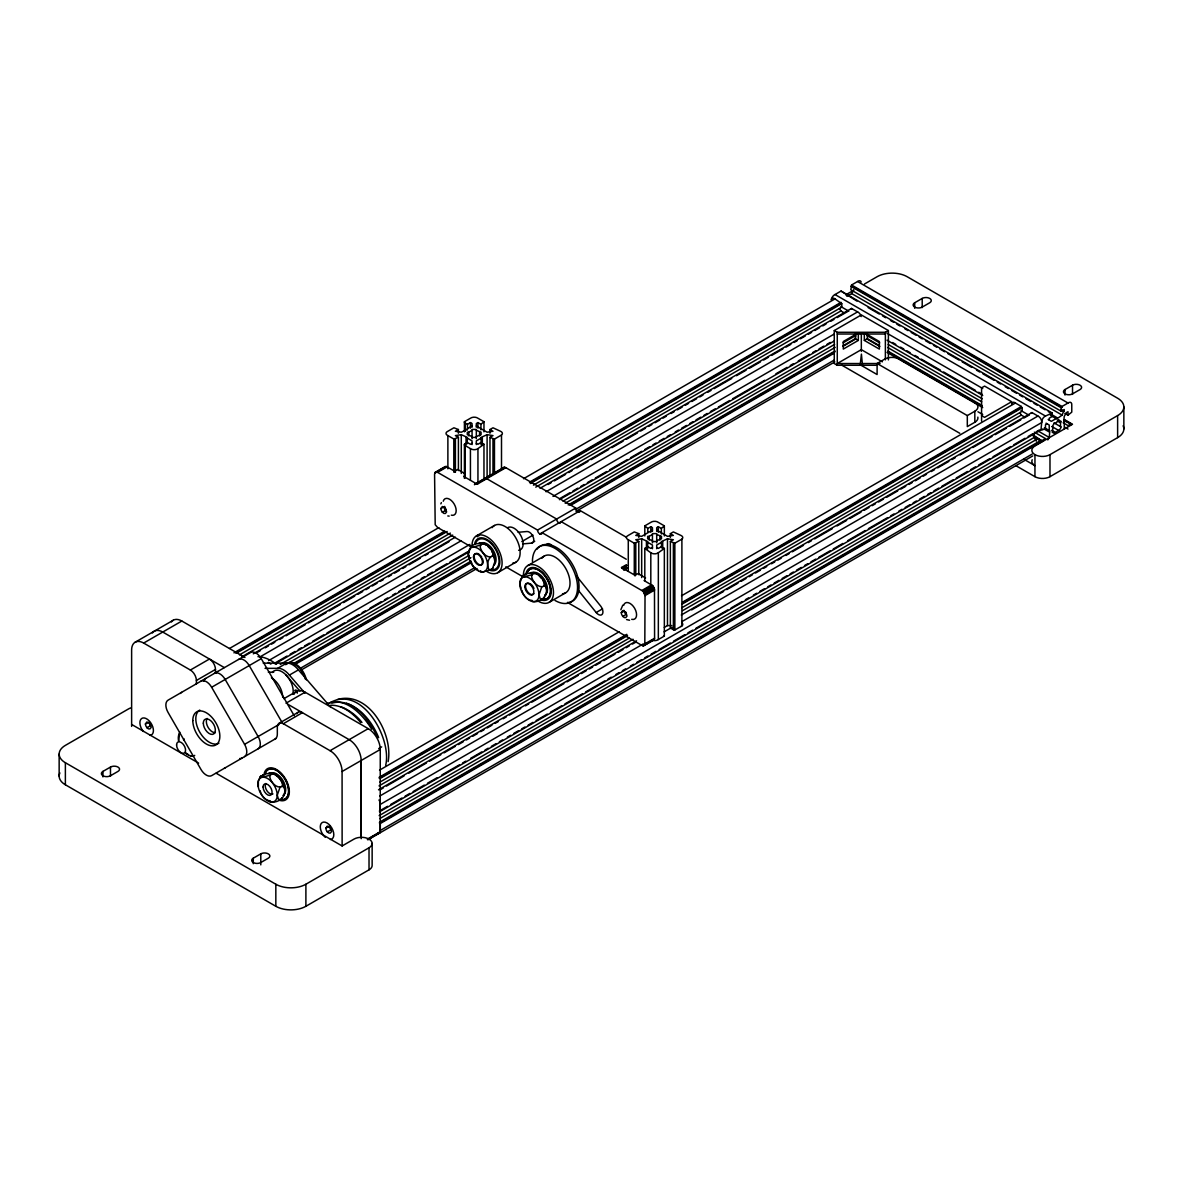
<?xml version="1.0" encoding="UTF-8"?>
<svg xmlns="http://www.w3.org/2000/svg" width="1183" height="1183" viewBox="0 0 1183 1183"><rect width="100%" height="100%" fill="white"/><g stroke="black" fill="none" stroke-linecap="round" stroke-linejoin="round"><path stroke-width="1.5" d="M196.393 683.922L196.393 680.462A8.503 4.909 60 0 0 190.374 670.036L143.661 643.064A17.006 9.819 60 0 0 131.624 650.014L131.624 726.392M215.483 672.905L215.483 669.43A8.503 4.909 60 0 0 209.465 659.02L190.374 670.036M361.14 837.283L361.17 760.492A17.006 9.819 60 0 0 349.148 739.656L287.587 704.122M378.028 833.379L380.231 831.753L380.261 749.475A17.006 9.819 60 0 0 368.238 728.639L305.096 692.188A17.006 9.819 60 0 0 293.99 694.347M860.263 364.408L861.416 354.131L862.392 364.408L860.263 364.408L860.263 363.536L837.268 363.536L861.328 349.65L882.37 361.806M385.717 765.209C392.164 737.748 361.022 683.878 329.421 703.101M388.128 761.615C393.318 734.244 369.066 690.695 337.525 699.449M626.31 537.23L580.247 510.627L539.803 533.977A3.194 1.848 60 0 1 537.555 530.073L437.592 472.357L435.462 472.15L434.575 474.087L435.196 524.734L437.592 527.47L470.908 546.709M502.834 469.4L503.707 467.462L505.836 467.669L575.737 508.025A3.194 1.848 60 0 0 579.108 512.239M539.803 533.977A3.194 1.848 60 0 0 542.065 532.675L643.168 591.308L645.031 595.596L644.809 644.957L642.029 645.489L567.456 602.443M652.351 640.314L653.948 640.003L654.583 638.243L654.48 589.119L652.351 585.437L644.055 580.542M492.409 568.801L495.189 560.757L493.843 556.217L492.409 555.921C487.588 558.154 486.479 565.326 488.993 569.629L490.442 569.94L493 568.047M620.853 609.703L622.79 605.134M1052.988 427.167L1052.234 432.239L1054.364 433.466L1058.371 430.287M1060.5 426.605L1060.5 422.834L1057.321 420.985M270.389 775.102L262.774 777.142L260.142 776.728L264.992 773.919L272.948 773.209L270.389 775.102L269.798 776.994C270.892 781.8 274.84 786.902 280.06 787.124L283.462 786.296C288.844 795.153 278.537 804.307 269.798 801.63L270.389 800.876C265.184 800.654 261.221 795.553 260.142 790.747M282.027 786L282.619 784.092C281.524 779.286 277.576 774.2 272.356 773.978M480.771 545.023L473.156 547.078L470.523 546.65L475.374 543.855L483.329 543.145L480.771 545.023L480.18 546.93C481.274 551.736 485.222 556.823 490.442 557.06M492.409 555.921L493 554.028C491.906 549.223 487.958 544.121 482.738 543.899M532.173 574.701L524.557 576.742L521.91 576.328L526.775 573.518L534.731 572.809L532.173 574.701L531.581 576.594C532.661 581.4 536.624 586.502 541.844 586.724L545.245 585.896C550.613 594.753 540.32 603.907 531.581 601.23L532.173 600.476C526.953 600.254 523.004 595.153 521.91 590.347M543.796 585.585L544.387 583.692C543.308 578.886 539.359 573.799 534.139 573.563M179.624 731.937L178.677 740.78M444.231 467.743L446.361 466.516L454.656 471.189L457.658 469.444L465.17 473.791M483.832 479.588L484.912 478.346L486.745 478.686L556.646 519.041A3.194 1.848 60 0 0 557.903 522.102A3.194 1.848 60 0 0 560.269 523.211M440.83 503.869L441.392 502.612M145.405 724.026L146.855 721.97L149.753 723.641L151.202 727.368C149.561 731.597 145.405 726.983 145.405 724.026L147.934 722.562M440.86 508.572L442.309 506.501L445.207 508.172L446.642 511.914C445.015 516.128 440.845 511.529 440.86 508.572L443.388 507.108M325.798 828.174L327.247 826.118L330.131 827.775L331.58 831.516C329.953 835.745 325.783 831.131 325.798 828.174L329.584 825.985L330.56 828.47M621.252 612.705L622.687 610.65L625.585 612.321L627.034 616.047C625.393 620.276 621.238 615.678 621.252 612.705L623.781 611.256M846.91 296.356L851.686 293.591L853.815 289.909M1047.813 439.913L1049.232 437.459L1049.853 430.863L1044.441 427.743M1052.234 426.738L1054.364 423.056M851.553 285.857L851.553 284.999L1062.009 406.494L1062.009 407.366L851.553 285.857L850.799 289.761L1061.255 411.27L1064.256 409.525L1062.127 415.1L1056.744 418.93L1050.371 415.248M1059.125 420.305L1055.103 423.484M1060.5 422.834L1061.255 421.532L1058.06 419.699M1063.635 422.908L1064.256 416.327L1066.386 412.645L1068.012 411.699L1068.012 415.174L1071.768 412.142L1071.768 405.192A4.702 2.706 -60 0 0 1068.012 403.019L857.571 281.524L851.553 284.999M468.793 435.891L468.793 432.209L472.061 430.316M649.186 540.039L649.186 536.343L652.454 534.465M260.733 775.974L258.352 780.795L258.352 786.769M280.06 787.124L277.266 795.183L278.611 799.708L280.06 800.019M471.115 545.895L468.32 553.955L469.666 558.48M522.502 575.559L519.721 583.618L521.067 588.143M541.844 586.724L539.049 594.783L540.394 599.308L541.844 599.618M282.027 798.88L281.805 797.741M480.771 570.798L480.18 571.566L482.812 571.981L490.442 569.94M543.796 598.48L543.589 597.341M661.474 547.818L661.474 541.548L667.478 538.797L673.364 539.744L670.362 541.474L670.362 628.262L674.857 629.992L681.896 625.94L681.896 539.152A4.702 2.706 0 0 0 680.876 535.411L673.364 531.936L670.362 533.666L670.362 537.363M464.416 431.81L464.416 421.71L470.435 418.25A4.702 2.706 0 0 1 477.947 418.25L483.965 421.71L483.965 431.81M465.17 431.381L465.17 422.154L464.416 422.582L467.433 424.313L470.435 422.582L472.061 423.529L472.061 427.211M458.413 433.215L458.413 429.533L455.396 431.263L461.281 432.209L467.3 429.444M467.3 428.734L472.061 425.984M483.965 421.71L480.949 424.313L477.947 422.582L476.32 423.529L476.32 427.211M458.413 429.533L453.902 427.788L447.884 431.263A4.702 2.706 0 0 0 447.884 435.595L453.902 439.07L458.413 437.34L458.413 470.568M464.416 478.39L464.416 444.276L467.433 442.546L470.435 444.276L472.061 443.344M489.969 433.215L489.969 429.533L492.986 427.788L500.498 431.263A4.702 2.706 0 0 1 501.503 435.004L501.503 468.246M465.17 477.947L465.17 444.719L464.416 445.148L470.435 448.623A4.702 2.706 0 0 0 477.947 448.623L483.965 444.276L483.965 480.239M481.082 438.124L476.32 440.889L476.32 444.571M481.082 444.793L481.082 437.414L487.1 434.664L492.986 435.595L489.969 437.34L489.969 476.113M135.158 642.221L173.339 620.188M435.196 472.342L445.296 466.501M434.812 472.889L445.976 466.442M489.969 437.34L494.464 439.07L501.503 435.004M434.679 473.244L446.361 466.516M437.592 472.357L447.13 466.841M143.661 643.064L181.842 621.031L244.97 657.482M474.812 484.187L504.002 467.329M474.413 484.734L504.683 467.27M475.891 484.172L505.052 467.344M475.078 483.995L477.193 484.202L505.836 467.669M442.309 512.298L446.095 510.11L444.645 506.383M531.093 482.161L841.039 303.218L835.021 298.885A4.702 2.706 60 0 0 831.279 299.876A4.702 2.706 -60 0 1 835.021 294.537L841.039 291.062L1052.234 413L1052.234 416.475L1049.232 418.205L1049.232 420.098M229.517 648.461L438.804 527.633M523.492 478.745L835.021 298.885M845.653 294.892L853.52 290.353M864.522 283.994L877.106 276.718A21.264 12.274 0 0 1 907.169 276.718L1117.624 398.227A21.264 12.274 0 0 1 1117.624 415.588L1117.624 437.621L1049.986 476.675A10.632 6.137 0 0 1 1034.948 476.675L1015.753 465.599M233.938 652.853L444.823 531.093M529.496 482.206L841.039 302.345M235.535 652.794L444.823 531.966M236.289 653.238L447.174 531.478M530.25 483.522L841.778 303.647L841.778 307.122L533.444 485.148M239.484 654.864L450.368 533.104M196.393 680.462L215.483 669.43M241.805 656.846L452.69 535.086M535.766 487.13L840.906 310.952L844.085 312.785M253.295 653.829L455.351 537.171M540.025 488.283L851.553 308.423L857.571 311.898A4.702 2.706 60 0 1 861.194 316.571M257.243 652.41L260.437 650.576M265.229 647.811L268.423 645.962M271.617 644.114L274.811 642.265M279.602 639.5L282.811 637.652M286.005 635.818L305.17 624.742M308.364 622.894L325.946 612.75M329.14 610.916L340.32 604.454M343.514 602.605L354.693 596.158M357.887 594.31L362.678 591.544M365.887 589.696L369.081 587.847M372.275 585.999L377.066 583.234M380.261 581.4L383.455 579.552M388.246 576.786L391.44 574.938M394.634 573.09L399.425 570.324M402.619 568.476L405.828 566.642M409.022 564.794L420.202 558.332M424.993 555.566L428.187 553.718M431.381 551.884L448.963 541.725M548.01 484.542L551.204 482.694M554.398 480.86L565.578 474.398M568.772 472.549L571.966 470.701M576.772 467.936L587.951 461.488M591.145 459.64L608.713 449.496M611.907 447.647L623.101 441.185M626.295 439.351L637.474 432.889M640.668 431.041L645.46 428.276M648.654 426.427L651.848 424.593M655.042 422.745L659.848 419.98M663.042 418.131L666.236 416.283M671.027 413.518L674.221 411.669M677.415 409.836L682.207 407.07M685.401 405.222L688.595 403.373M691.789 401.525L696.58 398.76M699.789 396.911L702.983 395.078M707.774 392.312L710.968 390.464M714.162 388.615L731.73 378.471M736.521 375.706L746.118 370.175M749.312 368.327L760.492 361.865M763.686 360.016L768.477 357.251M771.671 355.418L782.865 348.955M786.059 347.107L790.85 344.342M794.044 342.493L797.238 340.66M800.433 338.811L805.224 336.046M808.418 334.197L811.612 332.349M814.806 330.501L819.597 327.735M822.791 325.902L826 324.053M830.791 321.288L833.985 319.44M837.18 317.591L848.359 311.144M260.053 656.861L461.355 540.646M546.028 491.758L857.571 311.898M201.006 681.127A10.632 6.137 60 0 1 211.639 687.264L261.251 658.635L294.197 715.7M476.424 535.884L494.464 525.459M876.47 365.266L837.268 365.266L834.266 363.536L834.266 330.56L861.328 314.929L888.389 330.56L888.389 359.898M146.855 727.752L150.655 725.563L149.206 721.837M268.615 660.602L469.917 544.387M552.993 496.416L834.163 334.079M275.846 662.51L287.025 656.047M290.219 654.199L295.025 651.434M298.22 649.585L301.414 647.752M304.608 645.903L309.399 643.138M312.593 641.29L323.772 634.827M326.966 632.994L344.549 622.835M347.743 621.001L358.922 614.539M362.116 612.69L365.31 610.857M370.102 608.077L381.296 601.629M384.49 599.781L387.684 597.933M392.475 595.167L395.669 593.319M398.863 591.485L403.654 588.72M406.848 586.872L410.043 585.023M413.237 583.175L418.043 580.409M421.237 578.561L424.431 576.727M427.625 574.879L432.416 572.114M435.61 570.265L446.79 563.803M449.984 561.969L467.566 551.825M560.224 498.324L569.807 492.793M573.001 490.945L577.792 488.18M580.986 486.331L584.18 484.483M587.389 482.634L592.18 479.869M595.374 478.036L606.554 471.573M609.748 469.725L627.33 459.581M630.524 457.732L641.704 451.285M644.898 449.436L649.689 446.671M652.883 444.823L656.077 442.974M659.271 441.141L664.062 438.361M667.256 436.527L670.465 434.679M675.256 431.913L678.451 430.065M681.645 428.216L686.436 425.451M689.63 423.603L692.824 421.769M696.018 419.921L700.809 417.155M704.003 415.307L707.197 413.459M710.391 411.625L715.197 408.845M718.392 407.011L729.571 400.549M732.765 398.701L764.721 380.261M775.9 373.798L787.079 367.351M790.274 365.503L793.468 363.654M798.274 360.889L809.453 354.427M812.647 352.593L815.841 350.745M819.035 348.896L823.826 346.131M827.021 344.283L830.215 342.434M275.003 663.855L469.163 551.766M559.382 499.684L834.163 341.029M280.267 664.447L468.779 555.596M563.049 501.178L834.636 344.371M265.036 668.351L277.665 668.321L286.685 663.116A16.577 9.568 60 0 1 298.412 669.889L330.885 707.434M285.621 664.669L470.952 557.681M565.208 503.263L835.198 347.373M843.183 342.759L855.974 335.381M102.951 771.405L110.477 767.072A5.309 3.061 0 0 1 117.989 767.072A5.309 3.061 0 0 1 117.989 771.405L110.477 775.752A5.309 3.061 0 0 1 102.951 775.752A5.309 3.061 0 0 1 102.951 771.405L102.951 776.92M914.696 302.759L922.208 298.427A5.309 3.061 0 0 1 929.72 298.427A5.309 3.061 0 0 1 929.72 302.759L922.208 307.092A5.309 3.061 0 0 1 914.696 307.092A5.309 3.061 0 0 1 914.696 302.759L914.696 308.275M843.287 345.613L855.309 338.663L858.326 340.408L858.326 332.852L843.287 341.532L843.287 349.089L858.326 340.408M293.428 663.633L470.76 561.26M568.21 504.993L835.006 350.952M843.006 346.338L855.782 338.959M293.428 664.506L470.76 562.117M569.807 504.934L835.006 351.824M295.765 664.018L471.514 562.561M570.561 505.378L834.163 353.185M864.329 340.408L879.368 349.089L879.368 341.532L864.329 332.852L864.329 340.408L867.346 338.663L879.368 345.613M537.555 530.073L575.737 508.025M300.571 668.188L474.708 567.663M575.352 509.548L834.163 360.12M277.665 668.321A16.577 9.568 60 0 1 289.391 675.094L298.412 669.889M521.807 541.592L533.001 535.13M834.266 330.56L837.268 332.29L885.372 332.29L888.389 330.56M301.221 669.992L476.956 568.52M576.017 511.337L834.828 361.909M522.635 543.914L531.537 543.13L534.716 541.282M497.688 572.705L515.729 562.28M283.861 698.695L296.593 691.345M286.005 703.205L305.096 692.188M877.106 363.506L884.633 359.174A10.632 6.137 0 0 1 899.657 359.174L974.822 402.56A10.632 6.137 0 0 1 974.822 411.24L974.822 422.272L967.31 426.605L967.31 415.588L877.106 363.506L877.106 374.538L859.804 364.541M527.825 565.548L544.357 556.01M279.084 723.286L298.175 712.27M244.585 756.617A10.632 6.137 60 0 0 244.585 744.344L279.158 724.38M275.121 738.991A10.632 6.137 60 0 0 277.325 734.125L277.325 727.175A8.503 4.909 60 0 1 283.329 723.715L302.419 712.684A8.503 4.909 60 0 0 296.874 713.763M276.157 738.384L211.639 775.634A10.632 6.137 60 0 1 201.006 769.497L168.06 712.432A10.632 6.137 60 0 1 168.06 700.159L250.619 652.498A10.632 6.137 60 0 1 261.251 658.635M644.809 535.958L644.809 525.858L650.813 522.383A4.702 2.706 0 0 1 658.34 522.383L664.343 525.858L664.343 535.958M638.79 537.363L638.79 533.666L635.789 535.411L641.674 536.343L652.454 530.117M644.809 525.858L647.811 528.461L650.813 526.731L652.454 527.662L652.454 531.359M664.343 525.858L661.341 528.461L658.34 526.731L656.698 527.662L656.698 531.359M638.79 533.666L634.28 531.936L628.277 535.411A4.702 2.706 0 0 0 628.277 539.744L634.28 543.219L638.79 541.474L638.79 574.716M549.089 602.369L565.622 592.831M644.809 580.69L644.809 548.424L647.811 546.694L650.813 548.424L652.454 547.478M661.474 542.272L656.698 545.023L656.698 548.72M625.837 566.613L622.657 568.446L621.504 567.515L626.28 564.764M622.288 568.091L627.049 565.326M626.191 567.012C621.548 568.565 623.278 571.078 626.813 567.929M623.337 569.289L626.517 567.456M623.885 570.25L627.079 568.417M652.469 640.343A4.702 2.706 0 0 0 658.34 639.545L664.343 636.084L664.343 548.424L658.34 552.757A4.702 2.706 0 0 1 650.813 552.757L644.809 548.424M670.362 541.474L674.857 543.204L681.896 539.152M283.329 723.715L330.057 750.687L368.238 728.639M577.851 589.711L596.173 612.513L602.546 608.831M642.029 590.391L651.567 584.875M642.798 590.953L652.351 585.437M643.168 591.308L652.72 585.807M643.522 591.722L653.075 586.206M643.848 592.165L653.4 586.65M644.144 592.624L653.696 587.123M644.41 593.127L653.948 587.611M644.631 593.629L654.169 588.114M644.809 594.132L654.347 588.616M378.678 748.617L381.68 746.887M644.927 594.635L654.48 589.119M645.031 595.596L654.583 590.08M216.164 773.238L342.124 845.963L342.079 771.508L380.261 749.475M967.31 415.588L974.822 411.24M622.687 616.432L626.487 614.243L625.526 611.759M379.551 770.133L619.197 631.766M681.497 595.803L1015.398 403.019L1021.417 406.494L1021.417 407.366L682.724 602.901M379.181 777.29L626.813 634.325M682.724 602.043L1021.417 406.494M379.181 778.163L626.813 635.182M379.935 778.591L627.552 635.626M681.881 604.262L1022.171 407.795L1022.171 411.27L681.881 607.737M379.935 782.067L629.164 638.169M253.28 858.193L260.792 853.86A5.309 3.061 0 0 1 268.304 853.86A5.309 3.061 0 0 1 268.304 858.193L260.792 862.54A5.309 3.061 0 0 1 253.28 862.54A5.309 3.061 0 0 1 253.28 858.193L253.28 863.708M1065.011 389.547L1072.523 385.214A5.309 3.061 0 0 1 1080.049 385.214A5.309 3.061 0 0 1 1080.049 389.547L1072.523 393.88A5.309 3.061 0 0 1 1065.011 393.88A5.309 3.061 0 0 1 1065.011 389.547L1065.011 395.063M379.048 785.896L633.068 639.234M682.591 610.635L1021.284 415.1L1024.463 416.934M378.516 789.815L636.572 640.831M681.304 614.997L1031.946 412.571L1037.949 416.046A4.702 2.706 60 0 1 1041.705 422.553L1040.966 429.932M380.113 789.771L383.307 787.922M386.501 786.074L404.083 775.93M408.874 773.164L426.442 763.02M429.636 761.172L440.83 754.71M444.024 752.876L455.204 746.414M458.398 744.565L463.189 741.8M466.383 739.952L469.577 738.118M472.771 736.27L477.562 733.504M480.756 731.656L483.965 729.807M487.159 727.974L491.951 725.194M495.145 723.36L498.339 721.512M503.13 718.746L506.324 716.898M509.518 715.05L520.697 708.602M525.503 705.837L528.697 703.989M531.892 702.14L563.833 683.7M567.041 681.852L578.221 675.389M581.415 673.541L586.206 670.776M589.4 668.942L592.594 667.094M595.788 665.245L600.58 662.48M603.774 660.632L614.968 654.184M618.162 652.336L622.953 649.571M626.147 647.722L629.341 645.874M632.535 644.025L635.729 642.192M691.656 609.896L709.223 599.751M712.417 597.918L723.597 591.456M726.791 589.607L737.985 583.16M741.179 581.311L745.97 578.546M749.164 576.698L752.358 574.849M755.553 573.001L760.344 570.236M763.538 568.402L766.732 566.553M771.523 563.788L774.732 561.94M777.926 560.091L781.12 558.243M785.911 555.478L789.105 553.644M792.299 551.796L803.479 545.333M808.27 542.568L811.464 540.72M814.658 538.886L832.24 528.727M837.032 525.962L846.614 520.431M849.808 518.583L861.002 512.135M864.196 510.287L868.987 507.522M872.182 505.673L875.376 503.825M878.57 501.991L883.361 499.211M886.555 497.378L897.734 490.915M900.943 489.067L905.734 486.302M908.928 484.453L912.123 482.62M915.317 480.771L920.108 478.006M923.302 476.158L926.496 474.309M931.287 471.544L934.481 469.695M937.675 467.862L948.87 461.4M952.064 459.551L955.258 457.717M960.049 454.937L969.631 449.407M972.825 447.558L992.005 436.497M995.199 434.649L1006.378 428.202M1009.572 426.353L1020.752 419.891M1023.946 418.043L1028.752 415.277M664.299 627.419L667.478 625.585L671.737 625.585M379.743 796.055L643.345 643.863M664.107 631.87L672.107 627.271M681.689 621.726L1037.949 416.046M645.031 643.759L654.583 638.243M642.798 645.829L654.48 639.086M643.168 645.903L654.347 639.441M643.522 645.903L654.169 639.752M1047.103 423.78L1045.476 424.727L1045.476 428.187L1042.46 429.932L1042.46 429.059L379.551 811.789L380.305 804.41L1041.705 422.553A4.702 2.706 -60 0 1 1045.476 416.046L1052.234 413M1062.009 406.494L1068.012 403.019M850.799 286.301L1061.255 407.795L1062.009 407.366M327.247 831.9L331.033 829.712M1056.123 418.575L1051.347 421.325L1048.168 419.477M379.551 810.917L387.536 806.303M390.73 804.47L401.909 798.007M405.104 796.159L409.895 793.394M413.104 791.545L424.283 785.098M427.477 783.25L437.059 777.719M441.851 774.954L459.433 764.81M462.627 762.961L465.821 761.113M470.612 758.347L481.792 751.885M484.986 750.052L488.18 748.203M491.374 746.355L496.18 743.589M499.374 741.741L502.568 739.893M507.359 737.127L510.553 735.294M513.747 733.445L518.538 730.68M521.733 728.832L524.927 726.983M528.121 725.135L532.912 722.369M536.121 720.536L547.3 714.074M550.494 712.225L561.674 705.778M564.868 703.929L582.45 693.785M585.644 691.937L604.809 680.861M608.003 679.027L611.197 677.179M615.988 674.414L619.182 672.565M622.391 670.717L625.585 668.883M630.376 666.103L633.57 664.269M636.765 662.421L641.556 659.656M644.75 657.807L647.944 655.959M651.138 654.125L655.929 651.345M659.123 649.511L670.317 643.049M673.511 641.201L684.691 634.753M687.885 632.905L692.676 630.14M695.87 628.291L707.064 621.829M710.258 619.996L727.826 609.851M731.02 608.003L742.199 601.541M745.408 599.692L748.602 597.859M753.394 595.093L756.588 593.245M759.782 591.396L764.573 588.631M767.767 586.783L770.961 584.934M774.155 583.101L778.946 580.335M782.14 578.487L786.946 575.722M790.14 573.873L793.335 572.025M796.529 570.176L801.32 567.411M804.514 565.578L807.708 563.729M810.902 561.881L815.693 559.115M818.887 557.267L830.082 550.82M833.276 548.971L842.858 543.441M847.649 540.661L865.217 530.516M868.411 528.683L887.59 517.607M890.784 515.758L893.978 513.925M898.769 511.145L901.964 509.311M905.158 507.463L909.949 504.697M913.158 502.849L916.352 501.001M919.546 499.152L924.337 496.387M927.531 494.553L930.725 492.705M933.919 490.856L938.71 488.091M941.905 486.243L953.084 479.795M956.293 477.947L967.472 471.485M970.666 469.636L975.457 466.871M978.652 465.037L989.831 458.575M993.025 456.727L1010.607 446.582M1013.801 444.734L1024.981 438.287M1028.175 436.438L1032.966 433.673M1036.16 431.825L1039.369 429.976M379.166 815.619L1034.193 437.459L1034.193 433.777M379.743 818.621L1037.949 438.612M379.551 823.072L1040.966 441.215L1040.966 440.342L379.551 822.2L379.551 823.072L380.305 823.501L1042.46 441.215L1032.892 434.812M1042.46 440.342L1045.476 438.612L1034.312 432.165M1064.641 421.044L1071.768 424.283L1063.798 419.684M342.124 845.963L353.998 839.102A10.632 6.137 0 0 1 369.022 839.102A10.632 6.137 0 0 1 369.022 847.782L369.022 869.83L305.894 906.282A21.264 12.274 0 0 1 275.831 906.282L65.376 784.773A21.264 12.274 0 0 1 59.875 772.913M378.057 833.335A4.702 2.706 60 0 0 380.305 830.451L1032.123 454.124M367.499 839.102L380.231 831.753M367.425 839.501L380.157 832.152M368.859 838.954L380.024 832.507M367.943 839.812L1032.789 455.913M130.707 707.952A10.632 6.137 0 0 0 128.518 708.928L65.376 745.379A21.264 12.274 0 0 0 65.376 762.724L275.831 884.233A21.264 12.274 0 0 0 305.894 884.233L369.022 847.782M1034.948 476.675L1034.948 454.642A10.632 6.137 0 0 0 1049.986 454.642L1117.624 415.588M680.876 626.532L681.896 625.94A4.702 2.706 0 0 0 681.896 622.79M326.715 703.752C345.495 695.944 362.959 714.754 371.699 729.246M331.772 703.22C353.229 696.905 370.397 720.994 377.628 737.941M476.32 436.542L481.082 434.664L481.082 432.209L476.32 430.316M656.698 540.69L661.474 538.797L661.474 536.343L656.698 534.465M518.124 532.291L527.026 531.507A6.373 3.682 60 0 1 533.193 536.964A6.373 3.682 60 0 1 531.537 543.13M263.232 663.16L286.685 663.116M837.268 334.02L860.263 334.02L860.263 333.162L862.392 333.162L862.392 334.02L885.372 334.02M880.078 363.536L862.392 363.536L862.392 364.408M468.793 432.209L467.3 432.209L467.3 434.664L472.061 436.542M467.3 443.669L467.3 437.414L461.281 434.664L455.396 435.595L458.413 437.34M472.061 437.414L476.32 437.414M649.186 536.343L647.678 536.343L647.678 538.797L652.454 540.69M647.678 548.942L647.678 541.548L641.674 538.797L635.789 539.744L638.79 541.474M652.454 541.548L656.698 541.548M268.319 672.166L273.746 672.181M192.77 756.055L190.138 755.641M447.795 515.951L449.17 516.099M629.563 620.232L626.546 619.567M330.649 705.245C343.011 704.891 353.229 713.645 360.726 722.562M524.468 574.435L525.917 574.731M262.7 774.835L264.134 775.131M346.397 703.205C360.874 707.878 372.586 722.532 378.678 737.645M340.423 706.635C347.95 709.075 356.541 715.375 361.968 722.473M1061.077 409.569L1064.256 411.418M1064.833 413.325L1068.012 415.174M851.686 293.591L1062.127 415.1M1064.552 419.654L1072.523 424.268L1034.948 445.961A10.632 6.137 0 0 0 1034.948 454.642M856.98 301.133L841.039 291.062M868.13 307.58L879.294 314.027M882.488 315.861L885.668 317.709M890.459 320.475L893.638 322.308M896.832 324.157L900.026 325.99M904.803 328.756L907.997 330.589M911.176 332.438L915.967 335.203M919.161 337.037L922.341 338.885M925.535 340.719L930.311 343.484M933.505 345.318L936.685 347.166M939.879 349L944.67 351.765M947.849 353.613L959.014 360.046M962.208 361.894L971.761 367.41M976.552 370.175L979.731 372.009M982.925 373.858L994.09 380.305M997.269 382.139L1000.463 383.987M1005.254 386.737L1008.434 388.586M1011.628 390.42L1016.404 393.185M1019.598 395.033L1022.777 396.867M1025.972 398.715L1030.763 401.466M1033.942 403.314L1037.136 405.148M1040.315 406.996L1045.107 409.762M1048.301 411.595L1051.48 413.444M1050.992 414.168L1057.365 417.85M1063.236 422.819L1068.012 425.584L1071.029 423.854L1071.029 424.727M835.021 294.537L1045.476 416.046M1064.833 427.226L1068.012 429.059M1054.127 422.923L1061.255 427.033L1059.125 430.716L1051.998 426.605M841.039 303.218L841.778 303.647M850.799 308.852L851.553 309.295L851.553 308.423M1021.417 407.366L1022.171 407.795M1031.192 413L1031.946 413.444L1031.946 412.571M1046.038 423.159L1049.232 425.008L1049.232 430.508M840.832 306.574L848.803 311.173M887.058 333.266L982.718 388.497M1020.988 410.59L1028.959 415.189M1051.924 430.331L1055.103 432.179M1044.441 429.192L1049.232 431.943M892.603 342.538L895.782 344.371M900.574 347.137L903.753 348.985M906.947 350.819L910.141 352.667M914.917 355.418L918.112 357.266M921.291 359.1L940.426 370.146M943.62 371.994L975.502 390.405M978.696 392.238L981.875 394.087M887.058 340.201L982.718 395.433M888.196 344.49L982.26 398.789M1038.068 431.011L1049.232 437.459M866.902 335.514L879.664 342.878M887.634 347.477L981.698 401.791M867.095 339.092L879.841 346.456M887.812 351.055L981.875 405.37M887.812 351.928L981.875 406.227M1032.892 435.684L1042.46 441.215M887.058 352.357L982.718 407.588M1033.735 437.045L1041.705 441.643M977.942 411.773L982.718 414.523M981.579 415.603L984.596 417.348L1011.642 401.717L984.596 386.102L981.579 387.832L981.579 421.03M1023.931 459.3L1034.948 465.658A10.632 6.137 0 0 1 1032.197 459.729M841.453 364.97L959.783 433.289M489.969 429.533L492.986 431.263L487.1 432.209L476.32 425.984M670.362 533.666L673.364 535.411L667.478 536.343L656.698 530.117M464.416 421.71L465.17 422.154M483.965 444.276L480.949 442.546L477.947 444.276L476.32 443.344M664.343 548.424L661.341 546.694L658.34 548.424L656.698 547.478M467.3 438.124L472.061 440.889L472.061 444.571M647.678 542.272L652.454 545.023L652.454 548.72M464.416 444.276L465.17 444.719M626.28 559.248L561.156 521.644A3.194 1.848 60 0 1 561.082 522.28M645.563 577.925L638.036 573.592L635.034 575.322L621.504 567.515M463.662 476.394L477.193 484.202M663.589 635.641L664.343 636.084M505.821 566.864L523.27 576.934M224.297 667.582L162.751 632.047A17.006 9.819 60 0 0 152.326 632.979M131.668 724.454L198.626 763.124M478.479 570.576L473.156 566.406L470.523 560.668M185.761 753.039L188.422 754.65M299.935 691.109L287.883 677.238A12.333 7.113 60 0 0 285.783 675.02M289.391 675.094L305.022 693.179M576.639 576.18L600.683 606.095A6.373 3.682 60 0 1 602.339 614.169A6.373 3.682 60 0 1 596.173 612.513M366.405 719.944L370.294 725.652M1019.879 412.645L1021.284 415.1M1034.193 437.459L1036.323 441.141M839.486 308.497L840.906 310.952M854.525 334.538L855.93 336.992M282.175 722.65L249.214 665.571A10.632 6.137 60 0 0 238.596 659.434M211.639 687.264L244.585 744.344M623.87 610.251L625.082 613.356M444.098 507.655L445.296 510.76M1123.85 406.908L1123.85 428.941M1072.523 385.214L1072.523 394.397M1064.256 423.263L1064.256 428.778M1061.255 407.795L1061.255 411.27M1049.986 454.642L1049.986 476.675M922.208 298.427L922.208 307.61M885.372 332.29L885.372 359.854M867.346 332.63L867.346 338.663M861.328 333.044L861.328 351.381M855.309 334.138L855.309 338.663M837.268 332.29L837.268 365.266M674.857 543.204L674.857 629.992M674.118 542.775L674.118 629.578M673.364 543.219L673.364 630.007M667.478 538.797L667.478 625.585M662.717 541.548L662.717 548.942M661.341 528.461L661.341 534.006M659.966 536.343L659.966 540.039M658.34 526.731L658.34 532.261M658.34 552.757L658.34 639.545M656.698 542.834L656.698 533.592L652.454 533.592L652.454 542.834M650.813 526.731L650.813 532.261M650.813 552.757L650.813 584.151M647.811 528.461L647.811 532.158M646.436 541.548L646.436 548.942M641.674 538.797L641.674 577.585M635.789 543.219L635.789 574.613M635.034 542.775L635.034 576.017M634.28 543.219L634.28 574.613M628.277 539.744L628.277 571.138M494.464 439.07L494.464 474.146M493.74 438.642L493.74 473.718M492.986 439.07L492.986 474.161M487.1 434.664L487.1 477.133M482.324 437.414L482.324 444.793M480.949 424.313L480.949 429.858M479.588 432.209L479.588 435.891M477.947 422.582L477.947 428.128M477.947 448.623L477.947 483.699M476.32 438.686L476.32 429.444L472.061 429.444L472.061 438.686M470.435 422.582L470.435 428.128M470.435 448.623L470.435 480.017M467.433 424.313L467.433 429.858M466.058 437.414L466.058 444.793M461.281 434.664L461.281 473.437M455.396 439.07L455.396 472.313M454.656 438.642L454.656 471.869M453.902 439.07L453.902 472.313M447.884 435.595L447.884 468.838M380.305 823.501L380.305 830.451M372.142 843.449L372.142 865.483A10.632 6.137 0 0 1 369.022 869.83M361.17 760.492L361.17 838.688M305.894 884.233L305.894 906.282M275.831 884.233L275.831 906.282M260.792 853.86L260.792 864.877M110.477 767.072L110.477 776.255M65.376 762.724L65.376 784.773M59.15 754.059L59.15 776.092M536.964 549.252A31.882 18.41 60 0 1 572.439 564.35A31.882 18.41 60 0 1 567.766 602.605M523.418 575.278A21.264 12.274 60 0 1 538.457 566.598A21.264 12.274 60 0 1 553.481 592.639A21.264 12.274 60 0 1 538.457 601.319M541.977 558.228A21.264 12.274 60 0 1 565.622 568.284A21.264 12.274 60 0 1 562.502 593.792M532.439 561.393A31.882 18.41 60 0 1 554.99 548.38A31.882 18.41 60 0 1 577.541 587.433A31.882 18.41 60 0 1 554.99 600.446M526.11 573.016A18.07 10.44 60 0 1 547.492 578.753A18.07 10.44 60 0 1 541.755 600.121M526.982 573.578A17.006 9.819 60 0 1 547.108 578.96A17.006 9.819 60 0 1 541.71 599.086M526.834 573.666A17.006 9.819 60 0 1 546.96 579.049A17.006 9.819 60 0 1 541.563 599.175M533.947 593.689A6.373 3.682 60 0 1 526.465 589.933A6.373 3.682 60 0 1 528.875 583.115M530.028 583.618A6.373 3.682 60 0 1 533.947 588.469M539.285 576.121A12.762 7.364 60 0 1 541.459 578.413M543.322 581.149A12.762 7.364 60 0 1 545.659 587.167M532.069 572.912A12.762 7.364 60 0 1 544.831 580.276A12.762 7.364 60 0 1 544.831 595.005M530.147 573.045A13.619 7.867 60 0 1 542.805 579.389A13.619 7.867 60 0 1 545.289 595.197M171.417 621.947A17.006 9.819 60 0 1 181.842 621.031M242.175 758.022A10.632 6.137 60 0 1 239.735 758.495M264.223 773.342A18.07 10.44 60 0 1 285.606 779.079A18.07 10.44 60 0 1 279.868 800.447M330.057 750.687A17.006 9.819 60 0 1 342.079 771.508M325.295 837.327A9.568 5.531 60 0 1 321.184 823.501A9.568 5.531 60 0 1 331.832 828.026A9.568 5.531 60 0 1 330.427 839.501M143.276 731.464A9.568 5.531 60 0 1 141.472 718.628A9.568 5.531 60 0 1 151.838 724.617A9.568 5.531 60 0 1 150.049 735.368M257.953 656.683A42.514 24.547 60 0 1 276.497 664.328M295.898 689.807A42.514 24.547 60 0 1 297.303 693.164M268.26 662.51A42.514 24.547 60 0 1 270.877 664.151M275.166 774.821A12.762 7.364 60 0 1 282.988 784.536M272.164 772.736A12.762 7.364 60 0 1 283.831 782.155A12.762 7.364 60 0 1 283.048 795.405M272.948 793.882A6.373 3.682 60 0 1 267.018 790.909A6.373 3.682 60 0 1 265.85 783.501M268.364 773.445A13.619 7.867 60 0 1 281.036 779.804A13.619 7.867 60 0 1 283.506 795.612M183.557 739.759A6.373 3.682 60 0 1 184.001 738.754M194.722 755.405A13.619 7.867 60 0 1 185.42 752.92M178.618 741.12A13.619 7.867 60 0 1 179.579 733.253M214.537 673.319A10.632 6.137 60 0 1 225.169 679.456L258.116 736.536A10.632 6.137 60 0 1 258.116 748.809M218.899 743.22A19.135 11.046 60 0 1 199.764 732.173A19.135 11.046 60 0 1 199.764 710.081M225.169 767.826A10.632 6.137 60 0 1 224.43 768.151M216.031 673.393A10.632 6.137 60 0 1 217.672 671.515M180.393 693.46A10.632 6.137 60 0 1 181.59 692.351M203.698 681.231A10.632 6.137 60 0 1 204.008 680.329M204.452 679.574A10.632 6.137 60 0 1 205.635 678.465M215.35 732.661A8.503 4.909 60 0 1 208.09 727.368A8.503 4.909 60 0 1 207.129 718.436M272.179 672.58A15.941 9.213 60 0 1 286.256 675.197A15.941 9.213 60 0 1 292.822 694.391M271.41 677.785A15.941 9.213 60 0 1 282.693 697.319M297.628 691.611A15.941 9.213 60 0 1 294.715 690.369M286.744 663.545A15.941 9.213 60 0 1 305.318 679.027M287.499 663.116A15.941 9.213 60 0 1 306.353 679.841M443.255 501.222A9.301 5.368 60 0 1 454.257 504.165A9.301 5.368 60 0 1 451.315 515.167M977.838 417.126A10.632 6.137 0 0 1 974.822 422.272M1123.125 425.776A21.264 12.274 0 0 1 1117.624 437.621M477.281 536.757A6.373 3.682 60 0 1 478.923 535.795M546.428 544.609A6.373 3.682 60 0 1 552.579 546.25M580.247 510.627A3.194 1.848 60 0 1 579.936 511.751M623.648 605.371A9.301 5.368 60 0 1 634.65 608.313A9.301 5.368 60 0 1 631.707 619.315M265.096 773.904A17.006 9.819 60 0 1 285.207 779.301A17.006 9.819 60 0 1 279.824 799.412M264.948 773.993A17.006 9.819 60 0 1 285.059 779.39A17.006 9.819 60 0 1 279.676 799.501M857.571 281.524A4.702 2.706 -60 0 1 861.194 282.012M378.974 800.004A4.702 2.706 60 0 1 380.305 804.41M1011.657 404.024A4.702 2.706 60 0 1 1011.983 403.092M1012.249 402.738A4.702 2.706 60 0 1 1015.398 403.019M507.744 527.618A12.762 7.364 60 0 1 521.274 536.461A12.762 7.364 60 0 1 518.627 550.287M472.032 545.614A21.264 12.274 60 0 1 487.056 536.934A21.264 12.274 60 0 1 502.095 562.975A21.264 12.274 60 0 1 487.056 571.655M492.084 527.677A21.264 12.274 60 0 1 515.729 537.733A21.264 12.274 60 0 1 512.609 563.241M474.708 543.352A18.07 10.44 60 0 1 496.091 549.075A18.07 10.44 60 0 1 490.368 570.457M475.448 543.988A17.006 9.819 60 0 1 495.559 549.385A17.006 9.819 60 0 1 490.176 569.496M482.546 558.805A6.373 3.682 60 0 1 479.81 564.853A6.373 3.682 60 0 1 474.132 556.542A6.373 3.682 60 0 1 479.81 554.797M480.889 555.936A6.373 3.682 60 0 1 481.821 557.311M483.226 543.751A12.762 7.364 60 0 1 485.548 544.742M487.884 546.442A12.762 7.364 60 0 1 490.058 548.749M491.936 551.47A12.762 7.364 60 0 1 494.568 560.372M480.682 543.248A12.762 7.364 60 0 1 492.542 549.193A12.762 7.364 60 0 1 494.864 564.01M478.745 543.367A13.619 7.867 60 0 1 491.418 549.725A13.619 7.867 60 0 1 493.888 565.533M524.853 586.605A6.373 3.682 60 0 0 531.611 595.019A6.373 3.682 60 0 0 531.611 585.999A6.373 3.682 60 0 0 524.853 586.605M519.736 583.648A13.619 7.867 60 0 0 534.169 601.615A13.619 7.867 60 0 0 534.169 582.361A13.619 7.867 60 0 0 519.736 583.648M263.07 787.006A6.373 3.682 60 0 0 269.842 795.434A6.373 3.682 60 0 0 269.842 786.414A6.373 3.682 60 0 0 263.07 787.006M257.953 784.063A13.619 7.867 60 0 0 272.401 802.03A13.619 7.867 60 0 0 272.401 782.762A13.619 7.867 60 0 0 257.953 784.063M176.563 744.965A6.373 3.682 60 0 0 183.321 753.379A6.373 3.682 60 0 0 183.321 744.358A6.373 3.682 60 0 0 176.563 744.965M192.799 720.58A19.135 11.046 60 0 0 213.088 745.822A19.135 11.046 60 0 0 213.088 718.761A19.135 11.046 60 0 0 192.799 720.58M203.313 723.183A8.503 4.909 60 0 0 212.334 734.406A8.503 4.909 60 0 0 212.334 722.369A8.503 4.909 60 0 0 203.313 723.183M473.451 556.942A6.373 3.682 60 0 0 480.224 565.356A6.373 3.682 60 0 0 480.224 556.335A6.373 3.682 60 0 0 473.451 556.942M468.335 553.984A13.619 7.867 60 0 0 482.782 571.951A13.619 7.867 60 0 0 482.782 552.698A13.619 7.867 60 0 0 468.335 553.984"/></g></svg>
